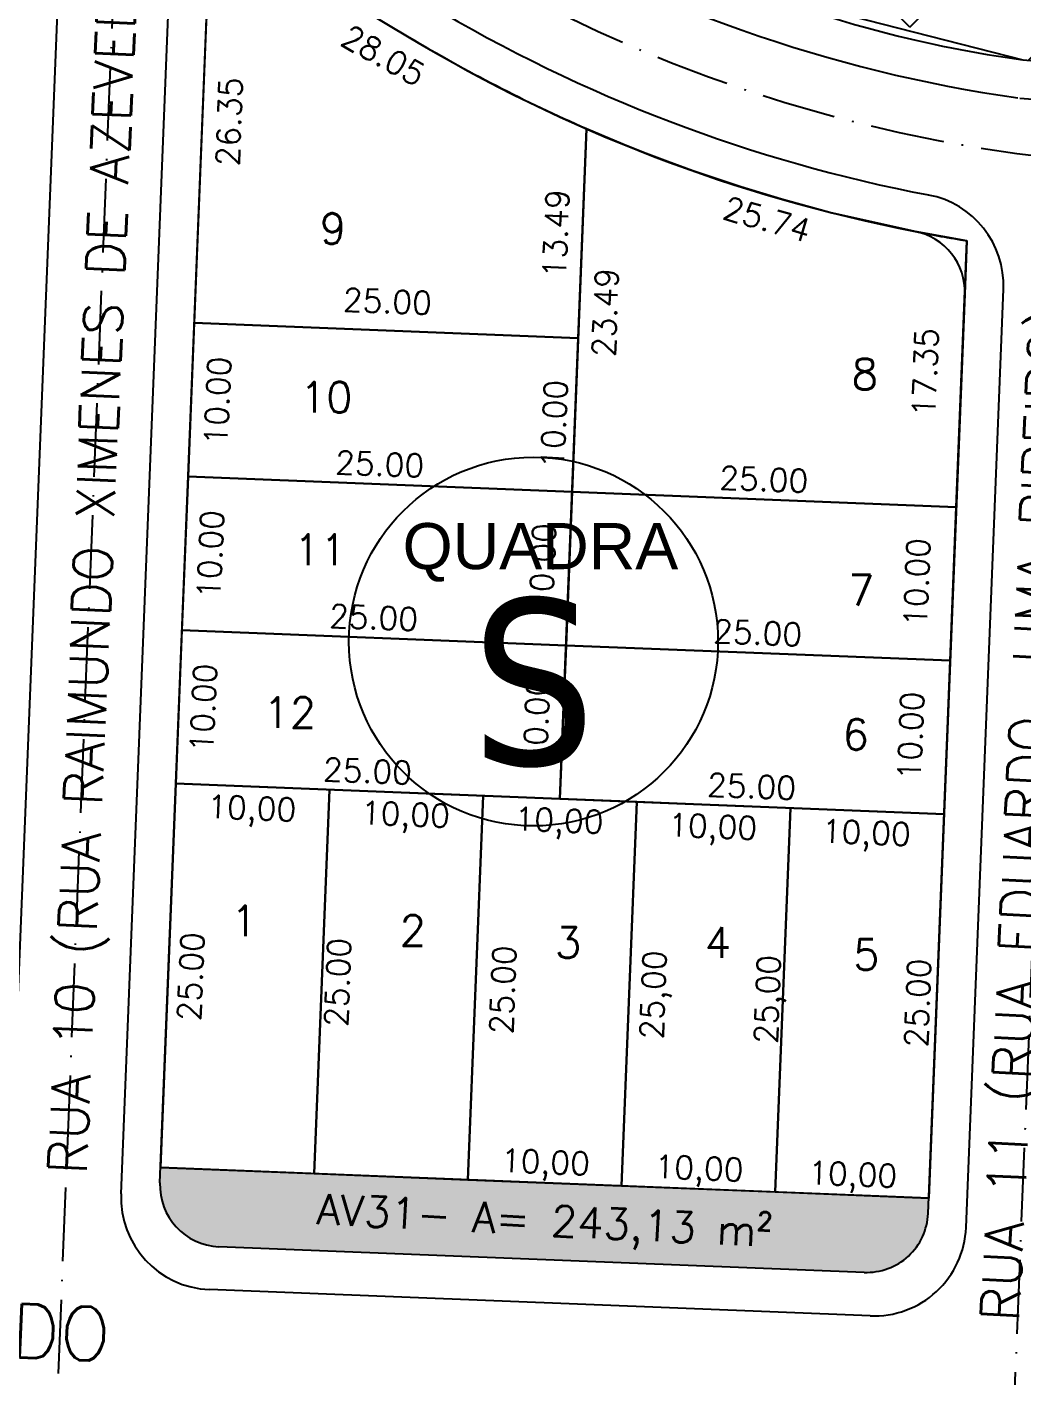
# Model space of a CAD drawing. Header units: millimetres. Extents: x 1794 to 8081, y 409 to 2272.
# Drawn here: x 6062.5 to 6127.2, y 963.6 to 1051.4 of the extents above; entities that cross this region are included whole.
import ezdxf
from ezdxf.enums import TextEntityAlignment as Align

# ---------------------------------------------------------------- set-up
doc = ezdxf.new("R2010")
doc.units = ezdxf.units.MM
doc.linetypes.add('ACAD_ISO10W100', pattern=[18, 12, -3, 0, -3])
doc.linetypes.add('HIDDEN', pattern=[0.375, 0.25, -0.125])
for name, color, linetype in [('02 - EIXO VIA', 2, 'ACAD_ISO10W100'), ('03 - CALÇADA', 1, 'Continuous'), ('BOUNDARY LOTES', 2, 'Continuous'), ('boundary quadras', 232, 'Continuous'), ('COT', 8, 'Continuous'), ('FAIXAS VERDES', 62, 'Continuous'), ('HATCH', 8, 'Continuous'), ('LOTES', 2, 'Continuous'), ('Poligonal', 3, 'Continuous'), ('PROJEÇÃO', 8, 'HIDDEN'), ('QUADRAS', 3, 'Continuous'), ('texto - ruas', 2, 'Continuous'), ('Texto Lotes', 31, 'Continuous'), ('TEXTO-80', 3, 'Continuous'), ('TXT CB. QDAS', 41, 'Continuous')]:
    doc.layers.add(name, color=color, linetype=linetype)
doc.styles.add('arcad1', font='romans.shx')
doc.styles.add('style1', font='tahoma.ttf')
doc.dimstyles.new('REGIS', dxfattribs={"dimtxt": 1.5, "dimasz": 0.12, "dimexe": 0, "dimexo": 0, "dimgap": 0, "dimtad": 0, "dimzin": 4, "dimdsep": 46, "dimtxsty": 'arcad1', "dimblk1": 'BOLA', "dimblk2": 'BOLA', "dimsah": 1, "dimcen": 0.12, "dimse1": 1, "dimse2": 1, "dimsd1": 1, "dimsd2": 1, "dimclrd": 256, "dimclre": 8, "dimclrt": 1, "dimadec": 0, "dimazin": 0, "dimtfac": 1.2, "dimtix": 1, "dimtmove": 2, "dimatfit": 3, "dimldrblk": 'BOLA', "dimfxl": 0, "dimfxlon": 1, "dimtvp": 2, "dimtolj": 1, "dimtzin": 4, "dimarcsym": 0})

# ---------------------------------------------------------------- blocks, each defined once
blk = doc.blocks.new('NUM_quadra')
blk.add_circle((0, 0), 0.2)
at = {"insert": (-0.1419, 0.1285), "char_height": 0.05, "width": 0.2663, "attachment_point": 1, "style": 'style1'}
blk.add_mtext('\\fArial|b0|i0|c0|p34;QUADRA', dxfattribs=at)
at = {"style": 'style1'}
blk.add_attdef('00', text='', height=0.18, dxfattribs=at).set_placement((0, -0.1335), align=Align.CENTER)
blk = doc.blocks.new('*D595')
at = {"layer": 'Defpoints', "color": 0}
for p in [(6074.38, 1058.486), (6073.331, 1032.156), (6078.078, 1031.967)]:
    blk.add_point(p, dxfattribs=at)
at = {"layer": 'COT', "color": 1, "insert": (6075.605, 1045.251), "char_height": 1.5, "attachment_point": 5, "rotation": 87.71902, "style": 'arcad1'}
blk.add_mtext('\\A1;26.35', dxfattribs=at)
blk = doc.blocks.new('BOLA')
for p, q in [((-1, 0), (1, 0)), ((0, -1), (0, 1))]:
    blk.add_line(p, q)
blk.add_circle((0, 0), 0.3)
blk = doc.blocks.new('*D596')
at = {"layer": 'Defpoints', "color": 0}
for p in [(6073.331, 1032.156), (6072.933, 1022.164), (6077.615, 1021.947)]:
    blk.add_point(p, dxfattribs=at)
at = {"layer": 'COT', "color": 1, "insert": (6074.849, 1027.08), "char_height": 1.5, "attachment_point": 5, "rotation": 87.35585, "style": 'arcad1'}
blk.add_mtext('\\A1;10.00', dxfattribs=at)
blk = doc.blocks.new('*D597')
at = {"layer": 'Defpoints', "color": 0}
for p in [(6072.933, 1022.164), (6072.535, 1012.172), (6077.154, 1011.958)]:
    blk.add_point(p, dxfattribs=at)
at = {"layer": 'COT', "color": 1, "insert": (6074.388, 1017.091), "char_height": 1.5, "attachment_point": 5, "rotation": 87.35585, "style": 'arcad1'}
blk.add_mtext('\\A1;10.00', dxfattribs=at)
blk = doc.blocks.new('*D598')
at = {"layer": 'Defpoints', "color": 0}
for p in [(6072.535, 1012.172), (6072.137, 1002.179), (6076.693, 1001.969)]:
    blk.add_point(p, dxfattribs=at)
at = {"layer": 'COT', "color": 1, "insert": (6073.926, 1007.102), "char_height": 1.5, "attachment_point": 5, "rotation": 87.35585, "style": 'arcad1'}
blk.add_mtext('\\A1;10.00', dxfattribs=at)
blk = doc.blocks.new('*D599')
at = {"layer": 'Defpoints', "color": 0}
for p in [(6072.137, 1002.179), (6071.142, 977.199), (6075.531, 976.997)]:
    blk.add_point(p, dxfattribs=at)
at = {"layer": 'COT', "color": 1, "insert": (6073.11, 989.621), "char_height": 1.5, "attachment_point": 5, "rotation": 87.35585, "style": 'arcad1'}
blk.add_mtext('\\A1;25.00', dxfattribs=at)
blk = doc.blocks.new('*D600')
at = {"layer": 'Defpoints', "color": 0, "ltscale": 2.8}
for p in [(6123.584, 1037.508), (6122.893, 1020.174), (6123.528, 1020.148)]:
    blk.add_point(p, dxfattribs=at)
at = {"layer": 'COT', "color": 1, "ltscale": 2.8, "insert": (6120.876, 1028.935), "char_height": 1.5, "attachment_point": 5, "rotation": 87.71902, "style": 'arcad1'}
blk.add_mtext('\\A1;17.35', dxfattribs=at)
blk = doc.blocks.new('*D601')
at = {"layer": 'Defpoints', "color": 0}
for p in [(6122.893, 1020.174), (6122.495, 1010.182), (6123.13, 1010.156)]:
    blk.add_point(p, dxfattribs=at)
at = {"layer": 'COT', "color": 1, "insert": (6120.332, 1015.272), "char_height": 1.5, "attachment_point": 5, "rotation": 87.71902, "style": 'arcad1'}
blk.add_mtext('\\A1;10.00', dxfattribs=at)
blk = doc.blocks.new('*D602')
at = {"layer": 'Defpoints', "color": 0}
for p in [(6122.495, 1010.182), (6122.097, 1000.189), (6122.732, 1000.164)]:
    blk.add_point(p, dxfattribs=at)
at = {"layer": 'COT', "color": 1, "insert": (6119.934, 1005.28), "char_height": 1.5, "attachment_point": 5, "rotation": 87.71902, "style": 'arcad1'}
blk.add_mtext('\\A1;10.00', dxfattribs=at)
blk = doc.blocks.new('*D603')
at = {"layer": 'Defpoints', "color": 0}
for p in [(6123.244, 1000.304), (6122.249, 975.324), (6122.885, 975.299)]:
    blk.add_point(p, dxfattribs=at)
at = {"layer": 'COT', "color": 1, "insert": (6120.384, 987.908), "char_height": 1.5, "attachment_point": 5, "rotation": 87.71902, "style": 'arcad1'}
blk.add_mtext('\\A1;25.00', dxfattribs=at)
blk = doc.blocks.new('*D604')
at = {"layer": 'Defpoints', "color": 0}
for p in [(6098.848, 1044.641), (6098.311, 1031.161), (6099.586, 1031.11)]:
    blk.add_point(p, dxfattribs=at)
at = {"layer": 'COT', "color": 1, "insert": (6096.856, 1037.969), "char_height": 1.5, "attachment_point": 5, "rotation": 87.71902, "style": 'arcad1'}
blk.add_mtext('\\A1;13.49', dxfattribs=at)
blk = doc.blocks.new('*D605')
at = {"layer": 'Defpoints', "color": 0}
for p in [(6097.913, 1021.169), (6097.515, 1011.177), (6098.79, 1011.126)]:
    blk.add_point(p, dxfattribs=at)
at = {"layer": 'COT', "color": 1, "insert": (6095.991, 1016.241), "char_height": 1.5, "attachment_point": 5, "rotation": 87.71902, "style": 'arcad1'}
blk.add_mtext('\\A1;10.00', dxfattribs=at)
blk = doc.blocks.new('*D606')
at = {"layer": 'Defpoints', "color": 0}
for p in [(6097.515, 1011.177), (6097.117, 1001.184), (6098.392, 1001.134)]:
    blk.add_point(p, dxfattribs=at)
at = {"layer": 'COT', "color": 1, "insert": (6095.593, 1006.249), "char_height": 1.5, "attachment_point": 5, "rotation": 87.71902, "style": 'arcad1'}
blk.add_mtext('\\A1;10.00', dxfattribs=at)
blk = doc.blocks.new('*D607')
at = {"layer": 'Defpoints', "color": 0}
for p in [(6095.626, 1001.184), (6094.631, 976.204), (6095.905, 976.154)]:
    blk.add_point(p, dxfattribs=at)
at = {"layer": 'COT', "color": 1, "insert": (6093.405, 988.763), "char_height": 1.5, "attachment_point": 5, "rotation": 87.71902, "style": 'arcad1'}
blk.add_mtext('\\A1;25.00', dxfattribs=at)
blk = doc.blocks.new('*D58')
at = {"layer": 'Defpoints', "color": 0}
for p in [(6084.664, 1001.68), (6083.669, 976.7), (6085.162, 976.641)]:
    blk.add_point(p, dxfattribs=at)
at = {"layer": 'COT', "color": 1, "insert": (6082.662, 989.25), "char_height": 1.5, "attachment_point": 5, "rotation": 87.71902, "style": 'arcad1'}
blk.add_mtext('\\A1;25.00', dxfattribs=at)
blk = doc.blocks.new('*D59')
at = {"layer": 'Defpoints', "color": 0}
for p in [(6072.022, 1001.263), (6097.002, 1000.268), (6096.971, 999.497)]:
    blk.add_point(p, dxfattribs=at)
at = {"layer": 'COT', "color": 1, "insert": (6084.601, 1002.992), "char_height": 1.5, "attachment_point": 5, "rotation": 357.71902, "style": 'arcad1'}
blk.add_mtext('\\A1;25.00', dxfattribs=at)
blk = doc.blocks.new('*D60')
at = {"layer": 'Defpoints', "color": 0}
for p in [(6097.002, 1000.268), (6121.982, 999.273), (6121.952, 998.502)]:
    blk.add_point(p, dxfattribs=at)
at = {"layer": 'COT', "color": 1, "insert": (6109.581, 1001.997), "char_height": 1.5, "attachment_point": 5, "rotation": 357.71902, "style": 'arcad1'}
blk.add_mtext('\\A1;25.00', dxfattribs=at)
blk = doc.blocks.new('*D61')
at = {"layer": 'Defpoints', "color": 0}
for p in [(6098.848, 1044.641), (6097.913, 1021.169), (6102.596, 1020.982)]:
    blk.add_point(p, dxfattribs=at)
at = {"layer": 'COT', "color": 1, "insert": (6100.066, 1032.838), "char_height": 1.5, "attachment_point": 5, "rotation": 87.71902, "style": 'arcad1'}
blk.add_mtext('\\A1;23.49', dxfattribs=at)
blk = doc.blocks.new('*D608')
at = {"layer": 'Defpoints', "color": 0}
for p in [(6073.331, 1032.156), (6098.311, 1031.161), (6098.267, 1030.066)]:
    blk.add_point(p, dxfattribs=at)
at = {"layer": 'COT', "color": 1, "insert": (6085.897, 1033.561), "char_height": 1.5, "attachment_point": 5, "rotation": 357.71902, "style": 'arcad1'}
blk.add_mtext('\\A1;25.00', dxfattribs=at)
blk = doc.blocks.new('*D62')
at = {"layer": 'Defpoints', "color": 0}
for p in [(6074.38, 1058.486), (6098.854, 1044.784), (6094.05, 1036.204)]:
    blk.add_point(p, dxfattribs=at)
at = {"layer": 'COT', "color": 1, "insert": (6085.636, 1049.565), "char_height": 1.5, "attachment_point": 5, "rotation": 330.75663, "style": 'arcad1'}
blk.add_mtext('\\A1;28.05', dxfattribs=at)
blk = doc.blocks.new('*D63')
at = {"layer": 'Defpoints', "color": 0, "ltscale": 2.8}
for p in [(6098.848, 1044.641), (6123.584, 1037.508), (6122.126, 1032.454)]:
    blk.add_point(p, dxfattribs=at)
at = {"layer": 'COT', "color": 1, "ltscale": 2.8, "insert": (6110.589, 1038.903), "char_height": 1.5, "attachment_point": 5, "rotation": 343.9139, "style": 'arcad1'}
blk.add_mtext('\\A1;25.74', dxfattribs=at)
blk = doc.blocks.new('*D1260')
at = {"layer": 'Defpoints', "color": 0}
for p in [(6102.113, 1000.985), (6107.472, 1000.772), (6101.118, 976.005)]:
    blk.add_point(p, dxfattribs=at)
at = {"layer": 'COT', "color": 1, "insert": (6103.406, 988.424), "char_height": 1.5, "attachment_point": 5, "rotation": 87.71902, "style": 'arcad1'}
blk.add_mtext('\\A1;25,00', dxfattribs=at)
blk = doc.blocks.new('*D1261')
at = {"layer": 'Defpoints', "color": 0}
for p in [(6112.105, 1000.587), (6114.899, 1000.476), (6111.11, 975.607)]:
    blk.add_point(p, dxfattribs=at)
at = {"layer": 'COT', "color": 1, "insert": (6110.833, 988.128), "char_height": 1.5, "attachment_point": 5, "rotation": 87.71902, "style": 'arcad1'}
blk.add_mtext('\\A1;25,00', dxfattribs=at)
blk = doc.blocks.new('*D1262')
at = {"layer": 'Defpoints', "color": 0}
for p in [(6071.142, 977.199), (6065.014, 633.587), (6067.462, 633.561)]:
    blk.add_point(p, dxfattribs=at)
at = {"layer": 'COT', "color": 1, "insert": (6063.282, 805.445), "char_height": 1.5, "attachment_point": 5, "rotation": 89.38649, "style": 'arcad1'}
blk.add_mtext('\\A1;343,66', dxfattribs=at)
blk = doc.blocks.new('*D1263')
at = {"layer": 'Defpoints', "color": 0}
for p in [(6091.126, 976.403), (6067.462, 633.561), (6077.357, 630.717)]:
    blk.add_point(p, dxfattribs=at)
at = {"layer": 'COT', "color": 1, "insert": (6072.503, 634.484), "char_height": 1.5, "attachment_point": 5, "rotation": 357.71902, "style": 'arcad1'}
blk.add_mtext('\\A1;10,00', dxfattribs=at)
blk = doc.blocks.new('*D1264')
at = {"layer": 'Defpoints', "color": 0}
for p in [(6091.126, 976.403), (6101.118, 976.005), (6101.021, 973.559)]:
    blk.add_point(p, dxfattribs=at)
at = {"layer": 'COT', "color": 1, "insert": (6096.167, 977.327), "char_height": 1.5, "attachment_point": 5, "rotation": 357.71902, "style": 'arcad1'}
blk.add_mtext('\\A1;10,00', dxfattribs=at)
blk = doc.blocks.new('*D1265')
at = {"layer": 'Defpoints', "color": 0}
for p in [(6101.118, 976.005), (6111.11, 975.607), (6111.013, 973.161)]:
    blk.add_point(p, dxfattribs=at)
at = {"layer": 'COT', "color": 1, "insert": (6106.159, 976.929), "char_height": 1.5, "attachment_point": 5, "rotation": 357.71902, "style": 'arcad1'}
blk.add_mtext('\\A1;10,00', dxfattribs=at)
blk = doc.blocks.new('*D1266')
at = {"layer": 'Defpoints', "color": 0}
for p in [(6111.11, 975.607), (6121.102, 975.209), (6121.005, 972.763)]:
    blk.add_point(p, dxfattribs=at)
at = {"layer": 'COT', "color": 1, "insert": (6116.151, 976.531), "char_height": 1.5, "attachment_point": 5, "rotation": 357.71902, "style": 'arcad1'}
blk.add_mtext('\\A1;10,00', dxfattribs=at)
blk = doc.blocks.new('*D1268')
at = {"layer": 'Defpoints', "color": 0}
for p in [(6072.027, 999.434), (6082.019, 999.036), (6081.922, 996.59)]:
    blk.add_point(p, dxfattribs=at)
at = {"layer": 'COT', "color": 1, "insert": (6077.068, 1000.358), "char_height": 1.5, "attachment_point": 5, "rotation": 357.71902, "style": 'arcad1'}
blk.add_mtext('\\A1;10,00', dxfattribs=at)
blk = doc.blocks.new('*D1269')
at = {"layer": 'Defpoints', "color": 0}
for p in [(6082.019, 999.036), (6092.012, 998.638), (6091.914, 996.192)]:
    blk.add_point(p, dxfattribs=at)
at = {"layer": 'COT', "color": 1, "insert": (6087.06, 999.96), "char_height": 1.5, "attachment_point": 5, "rotation": 357.71902, "style": 'arcad1'}
blk.add_mtext('\\A1;10,00', dxfattribs=at)
blk = doc.blocks.new('*D1270')
at = {"layer": 'Defpoints', "color": 0}
for p in [(6092.012, 998.638), (6102.004, 998.24), (6101.906, 995.794)]:
    blk.add_point(p, dxfattribs=at)
at = {"layer": 'COT', "color": 1, "insert": (6097.052, 999.562), "char_height": 1.5, "attachment_point": 5, "rotation": 357.71902, "style": 'arcad1'}
blk.add_mtext('\\A1;10,00', dxfattribs=at)
blk = doc.blocks.new('*D1267')
at = {"layer": 'Defpoints', "color": 0}
for p in [(6102.004, 998.24), (6111.996, 997.842), (6111.898, 995.396)]:
    blk.add_point(p, dxfattribs=at)
at = {"layer": 'COT', "color": 1, "insert": (6107.044, 999.164), "char_height": 1.5, "attachment_point": 5, "rotation": 357.71902, "style": 'arcad1'}
blk.add_mtext('\\A1;10,00', dxfattribs=at)
blk = doc.blocks.new('*D1271')
at = {"layer": 'Defpoints', "color": 0}
for p in [(6111.996, 997.842), (6121.988, 997.444), (6121.89, 994.998)]:
    blk.add_point(p, dxfattribs=at)
at = {"layer": 'COT', "color": 1, "insert": (6117.036, 998.766), "char_height": 1.5, "attachment_point": 5, "rotation": 357.71902, "style": 'arcad1'}
blk.add_mtext('\\A1;10,00', dxfattribs=at)
blk = doc.blocks.new('*D1272')
at = {"layer": 'Defpoints', "color": 0}
for p in [(6095.22, 1030.64), (6094.822, 1020.648), (6099.505, 1020.431)]:
    blk.add_point(p, dxfattribs=at)
at = {"layer": 'COT', "color": 1, "insert": (6096.739, 1025.564), "char_height": 1.5, "attachment_point": 5, "rotation": 87.35585, "style": 'arcad1'}
blk.add_mtext('\\A1;10.00', dxfattribs=at)
blk = doc.blocks.new('*D1538')
at = {"layer": 'Defpoints', "color": 0}
for p in [(6072.42, 1011.255), (6097.369, 1009.489), (6097.4, 1010.26)]:
    blk.add_point(p, dxfattribs=at)
at = {"layer": 'COT', "color": 1, "insert": (6084.999, 1012.984), "char_height": 1.5, "attachment_point": 5, "rotation": 357.71902, "style": 'arcad1'}
blk.add_mtext('\\A1;25.00', dxfattribs=at)
blk = doc.blocks.new('*D1539')
at = {"layer": 'Defpoints', "color": 0}
for p in [(6097.4, 1010.26), (6122.38, 1009.265), (6122.35, 1008.494)]:
    blk.add_point(p, dxfattribs=at)
at = {"layer": 'COT', "color": 1, "insert": (6109.979, 1011.989), "char_height": 1.5, "attachment_point": 5, "rotation": 357.71902, "style": 'arcad1'}
blk.add_mtext('\\A1;25.00', dxfattribs=at)
blk = doc.blocks.new('*D1540')
at = {"layer": 'Defpoints', "color": 0}
for p in [(6072.818, 1021.247), (6097.798, 1020.252), (6097.767, 1019.481)]:
    blk.add_point(p, dxfattribs=at)
at = {"layer": 'COT', "color": 1, "insert": (6085.397, 1022.976), "char_height": 1.5, "attachment_point": 5, "rotation": 357.71902, "style": 'arcad1'}
blk.add_mtext('\\A1;25.00', dxfattribs=at)
blk = doc.blocks.new('*D1541')
at = {"layer": 'Defpoints', "color": 0}
for p in [(6097.798, 1020.252), (6122.778, 1019.257), (6122.748, 1018.486)]:
    blk.add_point(p, dxfattribs=at)
at = {"layer": 'COT', "color": 1, "insert": (6110.377, 1021.981), "char_height": 1.5, "attachment_point": 5, "rotation": 357.71902, "style": 'arcad1'}
blk.add_mtext('\\A1;25.00', dxfattribs=at)

msp = doc.modelspace()

# ---------------------------------------------------------------- hatches: boundary and pattern name
at = {"layer": 'FAIXAS VERDES'}
h = msp.add_hatch(dxfattribs=at)
h.set_pattern_fill('AR-SAND', color=256, scale=0.1, style=0)
h.set_pattern_definition([(37.5, (5943.82, 941.136), (-0.16, 4.89413), [0, -3.8608, 0, -4.318, 0, -4.1275]), (7.5, (5943.82, 941.136), (4.49523, 7.16825), [0, -2.0828, 0, -3.4798, 0, -1.3335]), (327.5, (5940.696, 941.136), (7.909924, 0.01437), [0, -1.27, 0, -4.572, 0, -5.969]), (317.5, (5940.696, 941.136), (7.63556, 2.2293), [0, -0.635, 0, -2.9972, 0, -3.429])])
edge = h.paths.add_edge_path()
edge.add_line((6071.142, 977.199), (6071.102, 976.2))
edge.add_arc((6075.099, 976.041), 4, 177.71902, 267.71902)
edge.add_line((6074.94, 972.044), (6116.906, 970.372))
edge.add_arc((6117.065, 974.369), 4, 267.71902, 357.71902)
edge.add_line((6121.062, 974.21), (6121.102, 975.209))
edge.add_line((6121.102, 975.209), (6071.142, 977.199))
edge = h.paths.add_edge_path()
edge.add_line((6178.196, 946.291), (6136.23, 947.963))
edge.add_arc((6136.07, 943.966), 4, 87.71902, 177.71902)
edge.add_line((6132.074, 944.125), (6132.034, 943.126))
edge.add_line((6132.034, 943.126), (6181.994, 941.136))
edge.add_line((6181.994, 941.136), (6182.034, 942.135))
edge.add_arc((6178.037, 942.294), 4, 357.71902, 447.71902)
edge = h.paths.add_edge_path()
edge.add_line((6116.055, 948.998), (6074.088, 950.67))
edge.add_arc((6073.929, 946.673), 4, 87.71902, 177.71902)
edge.add_line((6069.932, 946.832), (6069.914, 946.375))
edge.add_line((6069.914, 946.375), (6119.874, 944.385))
edge.add_line((6119.874, 944.385), (6119.893, 944.842))
edge.add_arc((6115.896, 945.002), 4, 357.71902, 447.71902)
edge = h.paths.add_edge_path()
edge.add_line((6053.904, 951.474), (6010.979, 953.184))
edge.add_arc((6010.82, 949.187), 4, 87.71902, 177.71902)
edge.add_line((6006.823, 949.346), (6006.805, 948.888))
edge.add_line((6006.805, 948.888), (6057.724, 946.86))
edge.add_line((6057.724, 946.86), (6057.742, 947.318))
edge.add_arc((6053.745, 947.477), 4, 357.71902, 447.71902)
edge = h.paths.add_edge_path()
edge.add_line((6058.951, 977.685), (6008.033, 979.713))
edge.add_line((6008.033, 979.713), (6007.978, 978.327))
edge.add_arc((6011.974, 978.167), 4, 177.71902, 267.71902)
edge.add_line((6011.815, 974.17), (6054.74, 972.461))
edge.add_arc((6054.899, 976.458), 4, 267.71902, 357.71902)
edge.add_line((6058.896, 976.298), (6058.951, 977.685))
h.paths.add_polyline_path([(5963.598, 954.329), (5958.865, 955.545), (5953.697, 957.023), (5949.97, 958.189), (5947.16, 959.125), (5945.2, 959.806), (5943.82, 960.301), (5944.1, 960.968), (5944.719, 961.984), (5945.523, 962.716), (5946.342, 963.148), (5947.289, 963.387), (5948.584, 963.338), (5950.141, 962.847), (5953.125, 961.882), (5957.226, 960.647), (5961.736, 959.408), (5967.33, 958.04), (5973.465, 956.751), (5977.816, 955.969), (5982.336, 955.269), (5985.745, 954.817), (5988.741, 954.473), (5991.045, 954.242), (5992.573, 953.768), (5993.533, 953.032), (5994.397, 951.654), (5994.607, 950.823), (5994.619, 949.472), (5983.466, 950.612), (5973.521, 952.197)])
edge = h.paths.add_edge_path()
edge.add_line((5995.81, 979.386), (5995.846, 980.28))
edge.add_arc((6007.185, 1137.781), 157.909, 246.85045, 265.88208, ccw=False)
edge.add_line((5945.106, 992.587), (5945.004, 990.024))
edge.add_arc((5949.001, 989.864), 4, 177.71902, 248.48329)
edge.add_arc((6007.284, 1137.699), 162.909, 248.48329, 264.41303)
edge.add_arc((5991.813, 979.545), 4, 264.41303, 357.71902)
at = {"layer": 'HATCH'}
h = msp.add_hatch(dxfattribs=at)
h.set_pattern_fill('ANGLE', color=256, angle=45, style=0)
h.set_pattern_definition([(45, (6109.992, 982.261), (-4.93914, 4.93914), [5.08, -1.905]), (135, (6109.992, 982.261), (-4.93914, -4.93914), [5.08, -1.905])])
edge = h.paths.add_edge_path()
edge.add_line((6310.229, 1045.161), (6288.981, 1067.768))
edge.add_line((6288.981, 1067.768), (6267.732, 1090.375))
edge.add_line((6267.732, 1090.375), (6252.956, 1086.827))
edge.add_line((6252.956, 1086.827), (6206.683, 1092.745))
edge.add_line((6206.683, 1092.745), (6198.15, 1096.565))
edge.add_line((6198.15, 1096.565), (6187.455, 1117.356))
edge.add_line((6187.455, 1117.356), (6179.015, 1128.03))
edge.add_line((6179.015, 1128.03), (6165.72, 1141.895))
edge.add_line((6165.72, 1141.895), (6155.148, 1152.889))
edge.add_line((6155.148, 1152.889), (6136.853, 1102.124))
edge.add_line((6136.853, 1102.124), (6132.347, 1089.472))
edge.add_line((6132.347, 1089.472), (6128.789, 1081.124))
edge.add_line((6128.789, 1081.124), (6109.992, 1053.704))
edge.add_line((6109.992, 1053.704), (6127.232, 1049.281))
edge.add_line((6127.232, 1049.281), (6190.16, 1044.079))
edge.add_arc((6189.253, 1035.427), 8.7, -0.75141, 84.01474, ccw=False)
edge.add_line((6197.952, 1035.313), (6195.841, 982.261))
edge.add_line((6195.841, 982.261), (6295.981, 982.261))
edge.add_line((6295.981, 982.261), (6296.359, 983.019))
edge.add_line((6296.359, 983.019), (6310.784, 1030.21))
edge.add_line((6310.784, 1030.21), (6310.229, 1045.161))

# ---------------------------------------------------------------- linework, layer by layer
at = {"layer": '02 - EIXO VIA', "ltscale": 0.4}
for p, q in [((6063.341, 934.622), (6068.694, 1069.005)), ((6126.565, 959.088), (6129.9, 1042.821))]:
    msp.add_line(p, q, dxfattribs=at)
msp.add_arc((6139.835, 1138.408), 96.1, 239.06788, 263.7761, dxfattribs=at)
at = {"layer": '03 - CALÇADA'}
for p, q in [((6061.362, 975.384), (6064.87, 1063.458)), ((6068.571, 975.484), (6071.647, 1052.69)), ((6127.026, 1046.79), (6189.954, 1041.588)), ((6123.528, 973.295), (6125.96, 1034.353)), ((6117.294, 967.539), (6074.328, 969.25))]:
    msp.add_line(p, q, dxfattribs=at)
for centre, radius, start, end in [((6139.977, 1138.712), 92.834, 239.08929, 261.8956), ((6139.835, 1138.408), 99.7, 239.06788, 259.1648), ((6119.965, 1034.592), 6, 357.71902, 79.1648), ((6074.567, 975.246), 6, 177.71902, 267.71902), ((6117.533, 973.534), 6, 267.71902, 357.71902)]:
    msp.add_arc(centre, radius, start, end, dxfattribs=at)
at = {"layer": 'BOUNDARY LOTES'}
msp.add_lwpolyline([(6098.854, 1044.784, -0.031829), (6087.302, 1050.743), (6080.164, 1055.02, 0.569529), (6074.111, 1051.748), (6073.331, 1032.156), (6098.311, 1031.161)], format="xyb", close=True, dxfattribs=at)
for points in [[(6098.854, 1044.784), (6097.913, 1021.169), (6122.893, 1020.174), (6123.584, 1037.508), (6120.216, 1038.108), (6120.216, 1038.108), (6120.216, 1038.108), (6120.216, 1038.108), (6114.677, 1039.352), (6111.521, 1040.208), (6108.874, 1041.01), (6105.749, 1042.059), (6104.105, 1042.657), (6102.551, 1043.251), (6101.208, 1043.788)], [(6098.311, 1031.161), (6073.331, 1032.156), (6072.933, 1022.164), (6097.913, 1021.169)], [(6097.913, 1021.169), (6072.933, 1022.164), (6072.535, 1012.172), (6097.515, 1011.177)], [(6122.893, 1020.174), (6097.913, 1021.169), (6097.515, 1011.177), (6122.495, 1010.182)], [(6097.515, 1011.177), (6072.535, 1012.172), (6072.137, 1002.179), (6097.117, 1001.184)], [(6122.495, 1010.182), (6097.515, 1011.177), (6097.117, 1001.184), (6122.097, 1000.189)], [(6082.129, 1001.781), (6072.137, 1002.179), (6071.142, 977.199), (6081.134, 976.801)], [(6092.121, 1001.383), (6082.129, 1001.781), (6081.134, 976.801), (6091.126, 976.403)], [(6102.113, 1000.985), (6092.121, 1001.383), (6091.126, 976.403), (6101.118, 976.005)], [(6112.105, 1000.587), (6102.113, 1000.985), (6101.118, 976.005), (6111.11, 975.607)], [(6122.097, 1000.189), (6112.105, 1000.587), (6111.11, 975.607), (6121.102, 975.209)]]:
    msp.add_lwpolyline(points, close=True, dxfattribs=at)
at = {"layer": 'boundary quadras'}
msp.add_lwpolyline([(6120.216, 1038.108, 0.008369), (6123.584, 1037.508), (6123.445, 1034.024), (6121.102, 975.209, -0.471469), (6121.102, 975.209), (6071.142, 977.199, -0.471469), (6071.142, 977.199), (6074.12, 1051.973), (6074.38, 1058.486), (6080.164, 1055.02), (6087.302, 1050.743, 0.086894)], format="xyb", close=True, dxfattribs=at)
at = {"layer": 'FAIXAS VERDES'}
msp.add_arc((6139.835, 1138.408), 102.2, 239.06788, 258.93252, dxfattribs=at)
at = {"layer": 'LOTES'}
for p, q in [((6097.117, 1001.184), (6098.854, 1044.784)), ((6073.331, 1032.156), (6098.311, 1031.161)), ((6072.933, 1022.164), (6122.893, 1020.174)), ((6072.535, 1012.172), (6122.495, 1010.182)), ((6072.137, 1002.179), (6122.097, 1000.189)), ((6122.097, 1000.189), (6072.137, 1002.179)), ((6081.134, 976.801), (6082.129, 1001.781)), ((6091.126, 976.403), (6092.121, 1001.383)), ((6101.118, 976.005), (6102.113, 1000.985)), ((6111.11, 975.607), (6112.105, 1000.587))]:
    msp.add_line(p, q, dxfattribs=at)
at = {"layer": 'Poligonal'}
msp.add_line((6087.302, 1050.743), (6080.164, 1055.02), dxfattribs=at)
msp.add_line((6087.302, 1050.743), (6080.164, 1055.02), dxfattribs=at)
msp.add_lwpolyline([(6280.721, 963.071), (6288.502, 967.264), (6296.359, 983.019), (6310.784, 1030.21), (6310.229, 1045.161), (6288.981, 1067.768), (6267.732, 1090.375), (6252.956, 1086.827), (6206.683, 1092.745), (6198.15, 1096.565), (6187.455, 1117.356), (6179.015, 1128.03), (6165.72, 1141.895), (6155.148, 1152.889), (6136.853, 1102.124), (6132.347, 1089.472), (6128.789, 1081.124), (6109.992, 1053.704), (6127.232, 1049.281), (6190.16, 1044.079)], dxfattribs=at)
at = {"layer": 'PROJEÇÃO', "ltscale": 2.8}
msp.add_line((6123.445, 1034.024), (6123.584, 1037.508), dxfattribs=at)
msp.add_arc((6139.835, 1138.408), 102.2, 258.93252, 260.85042, dxfattribs=at)
at = {"layer": 'QUADRAS'}
for p, q in [((6071.102, 976.2), (6074.12, 1051.973)), ((6121.062, 974.21), (6123.445, 1034.024)), ((6121.102, 975.209), (6071.142, 977.199)), ((6116.906, 970.372), (6074.94, 972.044))]:
    msp.add_line(p, q, dxfattribs=at)
msp.add_lwpolyline([(6310.229, 1045.161), (6288.981, 1067.768), (6267.732, 1090.375), (6252.956, 1086.827), (6206.683, 1092.745), (6198.15, 1096.565), (6187.455, 1117.356), (6179.015, 1128.03), (6165.72, 1141.895), (6155.148, 1152.889), (6136.853, 1102.124), (6132.347, 1089.472), (6128.789, 1081.124), (6109.992, 1053.704), (6127.232, 1049.281), (6190.16, 1044.079, -0.387705), (6197.952, 1035.313), (6195.841, 982.261), (6295.981, 982.261), (6296.359, 983.019), (6310.784, 1030.21)], format="xyb", close=True, dxfattribs=at)
for centre, radius, start, end in [((6137.403, 1124.743), 76.144, 248.12818, 262.32407), ((6075.099, 976.041), 4, 177.71902, 267.71902), ((6117.065, 974.369), 4, 267.71902, 357.71902)]:
    msp.add_arc(centre, radius, start, end, dxfattribs=at)
at = {"layer": 'QUADRAS', "ltscale": 0.6}
for centre, radius, start, end in [((6139.835, 1138.408), 102.2, 239.06788, 258.93252), ((6119.448, 1034.183), 4, 357.71902, 78.93252)]:
    msp.add_arc(centre, radius, start, end, dxfattribs=at)

# ---------------------------------------------------------------- block references
at = {"layer": 'TEXTO-80'}
ref = msp.add_blockref('NUM_quadra', (6095.396, 1011.425), dxfattribs=dict(at, xscale=60, yscale=60, zscale=60))
ref.add_attrib('00', 'S', dxfattribs={"layer": '0', "height": 10.8, "style": 'style1'}).set_placement((6095.396, 1003.417, -51), align=Align.CENTER)

# ---------------------------------------------------------------- texts
at = {"layer": 'texto - ruas', "attachment_point": 1}
for s, insert, char_height, width, rotation in [('{\\Fromans|c0;RUA 10 (RUA RAIMUNDO XIMENES DE AZEVEDO)}', (6063.822, 976.817), 2.5, 122.85234, 87.59472), ('{\\Fromans|c0;RUA 11 (RUA EDUARDO  LIMA RIBEIRO)}', (6124.475, 967.24), 2.5, 122.85234, 87.20478), ('{\\Fromans|c0;AV. JERÔNIMO DE MEDEIROS PRADO}', (5983.898, 971.745), 3.5, 204.75391, 357.49659)]:
    msp.add_mtext(s, dxfattribs=dict(at, insert=insert, char_height=char_height, width=width, rotation=rotation))
at = {"layer": 'Texto Lotes', "style": 'arcad1'}
for s, p in [('9', (6082.353, 1038.297)), ('8', (6116.948, 1028.831)), ('10', (6081.916, 1027.32)), ('11', (6081.521, 1017.405)), ('7', (6116.72, 1014.761)), ('12', (6079.545, 1006.801)), ('6', (6116.346, 1005.374)), ('1', (6076.572, 993.247)), ('2', (6087.548, 992.615)), ('3', (6097.65, 991.832)), ('4', (6107.393, 991.838)), ('5', (6117.048, 991.056))]:
    msp.add_text(s, height=2, dxfattribs=at).set_placement(p, align=Align.MIDDLE_CENTER)
at = {"layer": 'TXT CB. QDAS', "style": 'arcad1'}
msp.add_text('AV31- A= 243,13 m²', height=2, rotation=357.12262, dxfattribs=at).set_placement((6096.114, 973.765), align=Align.MIDDLE_CENTER)

# ---------------------------------------------------------------- dimensions: what is measured, and where the dimension line sits
at = {"layer": 'COT'}
for p1, p2, distance, picture, middle in [((6074.38, 1058.486), (6073.331, 1032.156), 4.751, '*D595', (6075.605, 1045.251)), ((6098.848, 1044.641), (6098.311, 1031.161), 1.276, '*D604', (6096.856, 1037.969)), ((6098.848, 1044.641), (6097.913, 1021.169), 4.687, '*D61', (6100.066, 1032.838)), ((6073.331, 1032.156), (6098.311, 1031.161), -1.096, '*D608', (6085.897, 1033.561)), ((6072.818, 1021.247), (6097.798, 1020.252), -0.772, '*D1540', (6085.397, 1022.976)), ((6072.42, 1011.255), (6097.4, 1010.26), -0.772, '*D1538', (6084.999, 1012.984)), ((6072.022, 1001.263), (6097.002, 1000.268), -0.772, '*D59', (6084.601, 1002.992)), ((6084.664, 1001.68), (6083.669, 976.7), 1.494, '*D58', (6082.662, 989.25))]:
    dim = msp.add_aligned_dim(p1=p1, p2=p2, distance=distance, dimstyle='REGIS', dxfattribs=at)
    dim.commit()
    dim.dimension.update_dxf_attribs({"geometry": picture, "text_midpoint": middle})
dim = msp.add_linear_dim(base=(6094.05, 1036.204), p1=(6074.38, 1058.486), p2=(6098.854, 1044.784), angle=330.75663, dimstyle='REGIS', dxfattribs=at)
dim.commit()
dim.dimension.update_dxf_attribs({"geometry": '*D62', "text_midpoint": (6085.636, 1049.565), "dimtype": 161})
at = {"layer": 'COT', "ltscale": 2.8}
for p1, p2, distance, picture, middle in [((6098.848, 1044.641), (6123.584, 1037.508), -5.26, '*D63', (6110.589, 1038.903)), ((6123.584, 1037.508), (6122.893, 1020.174), 0.636, '*D600', (6120.876, 1028.935))]:
    dim = msp.add_aligned_dim(p1=p1, p2=p2, distance=distance, dimstyle='REGIS', dxfattribs=at)
    dim.commit()
    dim.dimension.update_dxf_attribs({"geometry": picture, "text_midpoint": middle})
at = {"layer": 'COT'}
for base, p1, p2, angle, picture, middle in [((6077.615, 1021.947), (6073.331, 1032.156), (6072.933, 1022.164), 87.35585, '*D596', (6074.849, 1027.08)), ((6099.505, 1020.431), (6095.22, 1030.64), (6094.822, 1020.648), 87.35585, '*D1272', (6096.739, 1025.564)), ((6122.748, 1018.486), (6097.798, 1020.252), (6122.778, 1019.257), 177.71902, '*D1541', (6110.377, 1021.981)), ((6077.154, 1011.958), (6072.933, 1022.164), (6072.535, 1012.172), 87.35585, '*D597', (6074.388, 1017.091)), ((6098.79, 1011.126), (6097.913, 1021.169), (6097.515, 1011.177), 87.71902, '*D605', (6095.991, 1016.241)), ((6123.13, 1010.156), (6122.893, 1020.174), (6122.495, 1010.182), 87.71902, '*D601', (6120.332, 1015.272)), ((6122.35, 1008.494), (6097.4, 1010.26), (6122.38, 1009.265), 177.71902, '*D1539', (6109.979, 1011.989)), ((6076.693, 1001.969), (6072.535, 1012.172), (6072.137, 1002.179), 87.35585, '*D598', (6073.926, 1007.102)), ((6098.392, 1001.134), (6097.515, 1011.177), (6097.117, 1001.184), 87.71902, '*D606', (6095.593, 1006.249)), ((6122.732, 1000.164), (6122.495, 1010.182), (6122.097, 1000.189), 87.71902, '*D602', (6119.934, 1005.28)), ((6121.952, 998.502), (6097.002, 1000.268), (6121.982, 999.273), 177.71902, '*D60', (6109.581, 1001.997)), ((6075.531, 976.997), (6072.137, 1002.179), (6071.142, 977.199), 87.35585, '*D599', (6073.11, 989.621)), ((6095.905, 976.154), (6095.626, 1001.184), (6094.631, 976.204), 87.71902, '*D607', (6093.405, 988.763)), ((6122.885, 975.299), (6123.244, 1000.304), (6122.249, 975.324), 87.71902, '*D603', (6120.384, 987.908))]:
    dim = msp.add_linear_dim(base=base, p1=p1, p2=p2, angle=angle, dimstyle='REGIS', dxfattribs=at)
    dim.commit()
    dim.dimension.update_dxf_attribs({"geometry": picture, "text_midpoint": middle})
for p1, p2, distance, picture, middle in [((6072.027, 999.434), (6082.019, 999.036), -2.448, '*D1268', (6077.068, 1000.358)), ((6101.118, 976.005), (6102.113, 1000.985), -5.364, '*D1260', (6103.406, 988.424)), ((6111.11, 975.607), (6112.105, 1000.587), -2.796, '*D1261', (6110.833, 988.128)), ((6071.142, 977.199), (6067.462, 633.561), -2.448, '*D1262', (6063.282, 805.445))]:
    dim = msp.add_aligned_dim(p1=p1, p2=p2, distance=distance, dimstyle='REGIS', override={"dimdsep": 44}, dxfattribs=at)
    dim.commit()
    dim.dimension.update_dxf_attribs({"geometry": picture, "text_midpoint": middle})
for base, p1, p2, picture, middle in [((6091.914, 996.192), (6082.019, 999.036), (6092.012, 998.638), '*D1269', (6087.06, 999.96)), ((6101.906, 995.794), (6092.012, 998.638), (6102.004, 998.24), '*D1270', (6097.052, 999.562)), ((6111.898, 995.396), (6102.004, 998.24), (6111.996, 997.842), '*D1267', (6107.044, 999.164)), ((6121.89, 994.998), (6111.996, 997.842), (6121.988, 997.444), '*D1271', (6117.036, 998.766)), ((6101.021, 973.559), (6091.126, 976.403), (6101.118, 976.005), '*D1264', (6096.167, 977.327)), ((6111.013, 973.161), (6101.118, 976.005), (6111.11, 975.607), '*D1265', (6106.159, 976.929)), ((6121.005, 972.763), (6111.11, 975.607), (6121.102, 975.209), '*D1266', (6116.151, 976.531)), ((6077.357, 630.717), (6067.462, 633.561), (6091.126, 976.403), '*D1263', (6072.503, 634.484))]:
    dim = msp.add_linear_dim(base=base, p1=p1, p2=p2, angle=177.71902, dimstyle='REGIS', override={"dimdsep": 44}, dxfattribs=at)
    dim.commit()
    dim.dimension.update_dxf_attribs({"geometry": picture, "text_midpoint": middle})

doc.saveas('drawing.dxf')
